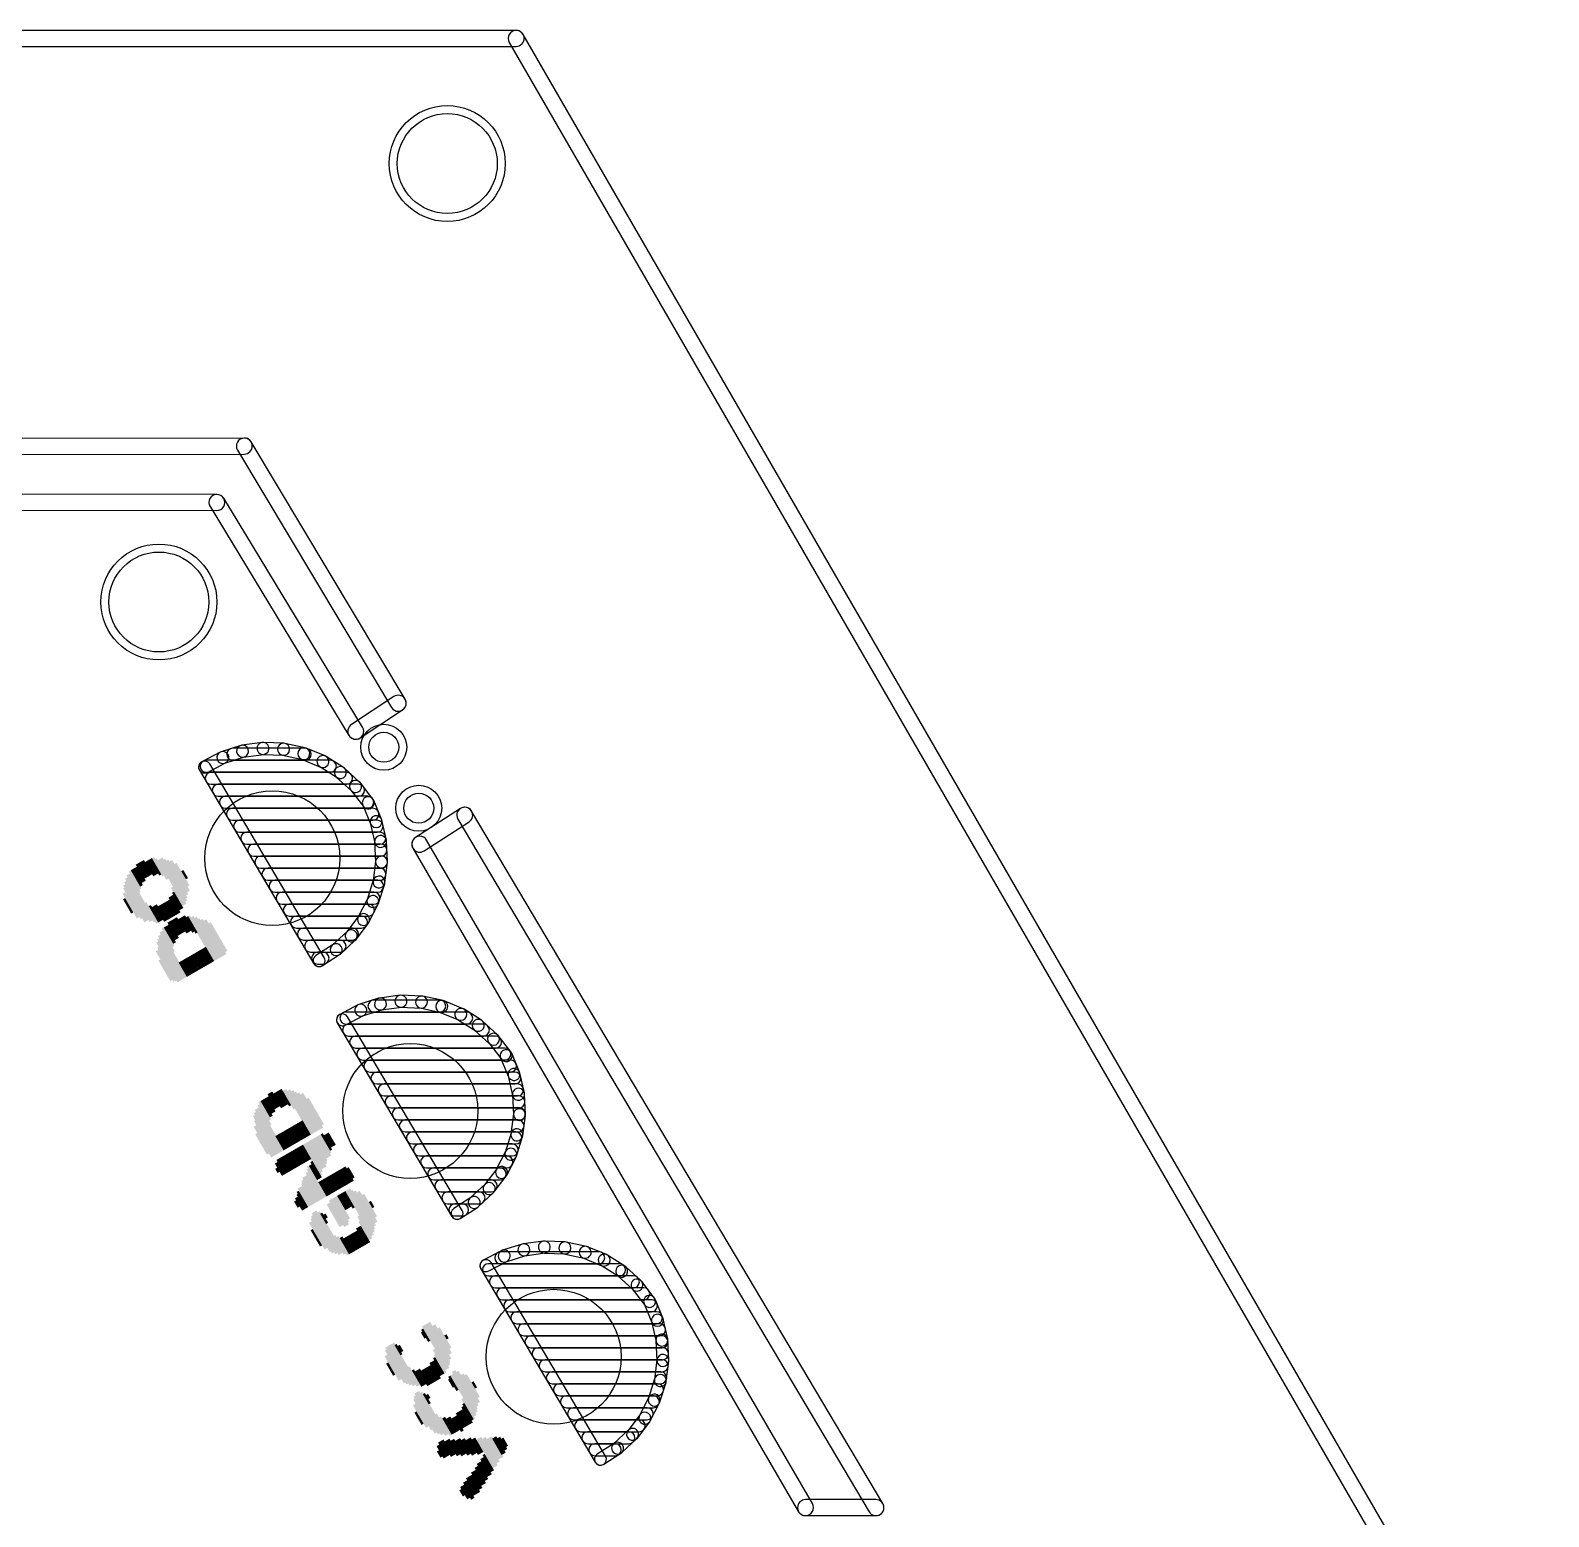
# Model space of a CAD drawing. Extents: x 0.02 to 3.96, y 0.03 to 4.16.
# Drawn here: x 3.201 to 3.96, y 3.417 to 4.16 of the extents above; entities that cross this region are included whole.
import ezdxf

# ---------------------------------------------------------------- set-up
doc = ezdxf.new("R2010")
doc.units = 0
for name, color, linetype in [('17', 82, 'CONTINUOUS'), ('20', 253, 'CONTINUOUS'), ('21', 253, 'CONTINUOUS'), ('29', 253, 'CONTINUOUS')]:
    doc.layers.add(name, color=color, linetype=linetype)

# ---------------------------------------------------------------- blocks, each defined once
blk = doc.blocks.new('ROUNDP')
blk.add_circle((0, 0), 0.5)
blk = doc.blocks.new('RECT')
blk.add_solid([(-0.5, -0.5), (0.5, -0.5), (-0.5, 0.5), (0.5, 0.5)])

msp = doc.modelspace()

# ---------------------------------------------------------------- linework, layer by layer
at = {"layer": '20'}
for points in [[(0.5375, 4.15225), (3.44375, 4.15225, 1), (3.44375, 4.16025), (0.5375, 4.16025, 1)], [(3.440286, 4.15425), (3.952786, 3.26675, 1), (3.959714, 3.27075), (3.447214, 4.15825, 1)], [(2.481502, 3.94775), (3.307752, 3.94825, 1), (3.307748, 3.95625), (2.481498, 3.95575, 1)], [(3.388183, 3.825553), (3.311183, 3.954303, 1), (3.304317, 3.950197), (3.381317, 3.821447, 1)], [(2.530497, 3.9205), (3.293997, 3.92, 1), (3.294003, 3.928), (2.530503, 3.9285, 1)], [(3.290581, 3.921924), (3.360081, 3.807424, 1), (3.366919, 3.811576), (3.297419, 3.926076, 1)], [(3.365701, 3.80616), (3.386951, 3.82016, 1), (3.382549, 3.82684), (3.361299, 3.81284, 1)], [(3.415833, 3.770862), (3.393333, 3.756362, 1), (3.397667, 3.749638), (3.420167, 3.764138, 1)], [(3.627189, 3.423042), (3.421439, 3.769542, 1), (3.414561, 3.765458), (3.620311, 3.418958, 1)], [(3.392042, 3.75099), (3.585042, 3.41899, 1), (3.591958, 3.42301), (3.398958, 3.75501, 1)], [(3.5885, 3.417), (3.62375, 3.417, 1), (3.62375, 3.425), (3.5885, 3.425, 1)]]:
    msp.add_lwpolyline(points, format="xyb", close=True, dxfattribs=at)
for centre, radius in [((3.40928, 4.09359), 0.025), ((3.26502, 3.874193), 0.025), ((3.3775, 3.8015), 0.0075), ((3.395, 3.771), 0.0075)]:
    msp.add_circle(centre, radius, dxfattribs=at)
at = {"layer": '29'}
for points in [[(3.29561, 3.799065), (3.28646, 3.794269, 1), (3.289245, 3.788955), (3.298395, 3.79375, 1)], [(3.305936, 3.8024), (3.296092, 3.799266, 1), (3.297912, 3.793549), (3.307756, 3.796683, 1)], [(3.302005, 3.795), (3.3382, 3.795, 1), (3.3382, 3.801), (3.302005, 3.801, 1)], [(3.316684, 3.803892), (3.306446, 3.802515, 1), (3.307246, 3.796568), (3.317484, 3.797945, 1)], [(3.327528, 3.803494), (3.317207, 3.803916, 1), (3.316962, 3.797921), (3.327283, 3.797499, 1)], [(3.338139, 3.801219), (3.328047, 3.803427, 1), (3.326765, 3.797566), (3.336856, 3.795358, 1)], [(3.348193, 3.797137), (3.338638, 3.801063, 1), (3.336357, 3.795514), (3.345912, 3.791587, 1)], [(3.285271, 3.790084), (3.342585, 3.693213, 1), (3.347749, 3.696269), (3.290434, 3.79314, 1)], [(3.288593, 3.789), (3.350783, 3.789, 1), (3.350783, 3.795), (3.288593, 3.795, 1)], [(3.357385, 3.791371), (3.348657, 3.796897, 1), (3.345448, 3.791827), (3.354176, 3.786301, 1)], [(3.365437, 3.784095), (3.357801, 3.791053, 1), (3.35376, 3.786618), (3.361396, 3.77966, 1)], [(3.291173, 3.783), (3.358893, 3.783, 1), (3.358893, 3.789), (3.291173, 3.789, 1)], [(3.294723, 3.777), (3.364866, 3.777, 1), (3.364866, 3.783), (3.294723, 3.783, 1)], [(3.372103, 3.775533), (3.365791, 3.783711, 1), (3.361041, 3.780045), (3.367353, 3.771867, 1)], [(3.298273, 3.771), (3.369496, 3.771, 1), (3.369496, 3.777), (3.298273, 3.777, 1)], [(3.376432, 3.765457), (3.372495, 3.774859, 1), (3.366961, 3.772541), (3.370897, 3.76314, 1)], [(3.301823, 3.765), (3.372115, 3.765, 1), (3.372115, 3.771), (3.301823, 3.771, 1)], [(3.305373, 3.759), (3.374183, 3.759, 1), (3.374183, 3.765), (3.305373, 3.765, 1)], [(3.378835, 3.755017), (3.376591, 3.764959, 1), (3.370738, 3.763638), (3.372982, 3.753696, 1)], [(3.308922, 3.753), (3.375538, 3.753, 1), (3.375538, 3.759), (3.308922, 3.759, 1)], [(3.312472, 3.747), (3.376116, 3.747, 1), (3.376116, 3.753), (3.312472, 3.753, 1)], [(3.379389, 3.744318), (3.378905, 3.754499, 1), (3.372912, 3.754214), (3.373396, 3.744034, 1)], [(3.316022, 3.741), (3.37637, 3.741, 1), (3.37637, 3.747), (3.316022, 3.747, 1)], [(3.378077, 3.733686), (3.379369, 3.743796, 1), (3.373417, 3.744556), (3.372126, 3.734446, 1)], [(3.319572, 3.735), (3.375604, 3.735, 1), (3.375604, 3.741), (3.319572, 3.741, 1)], [(3.374939, 3.723443), (3.377966, 3.733175, 1), (3.372237, 3.734957), (3.369209, 3.725225, 1)], [(3.323122, 3.729), (3.374459, 3.729, 1), (3.374459, 3.735), (3.323122, 3.735, 1)], [(3.326672, 3.723), (3.372592, 3.723, 1), (3.372592, 3.729), (3.326672, 3.729, 1)], [(3.330222, 3.717), (3.369839, 3.717, 1), (3.369839, 3.723), (3.330222, 3.723, 1)], [(3.370069, 3.7139), (3.37474, 3.722959, 1), (3.369408, 3.725709), (3.364736, 3.71665, 1)], [(3.333772, 3.711), (3.366432, 3.711, 1), (3.366432, 3.717), (3.333772, 3.717, 1)], [(3.363616, 3.705348), (3.36979, 3.713458, 1), (3.365016, 3.717092), (3.358842, 3.708982, 1)], [(3.337322, 3.705), (3.361865, 3.705, 1), (3.361865, 3.711), (3.337322, 3.711, 1)], [(3.355777, 3.698046), (3.363265, 3.704961, 1), (3.359194, 3.709369), (3.351706, 3.702454, 1)], [(3.340872, 3.699), (3.355636, 3.699, 1), (3.355636, 3.705), (3.340872, 3.705, 1)], [(3.344422, 3.693), (3.347126, 3.693, 1), (3.347126, 3.699), (3.344422, 3.699, 1)], [(3.346788, 3.692217), (3.355363, 3.697726, 1), (3.35212, 3.702774), (3.343545, 3.697265, 1)], [(3.385684, 3.677392), (3.375446, 3.676015, 1), (3.376246, 3.670068), (3.386484, 3.671445, 1)], [(3.396528, 3.676994), (3.386207, 3.677416, 1), (3.385962, 3.671421), (3.396283, 3.670999, 1)], [(3.407139, 3.674719), (3.397047, 3.676927, 1), (3.395765, 3.671066), (3.405856, 3.668858, 1)], [(3.36461, 3.672565), (3.35546, 3.667769, 1), (3.358245, 3.662455), (3.367395, 3.66725, 1)], [(3.358547, 3.663), (3.418993, 3.663, 1), (3.418993, 3.669), (3.358547, 3.669, 1)], [(3.374936, 3.6759), (3.365092, 3.672766, 1), (3.366912, 3.667049), (3.376756, 3.670183, 1)], [(3.372575, 3.669), (3.405531, 3.669, 1), (3.405531, 3.675), (3.372575, 3.675, 1)], [(3.417193, 3.670637), (3.407638, 3.674563, 1), (3.405357, 3.669014), (3.414912, 3.665087, 1)], [(3.426385, 3.664871), (3.417657, 3.670397, 1), (3.414448, 3.665327), (3.423176, 3.659801, 1)], [(3.354271, 3.663584), (3.411585, 3.566713, 1), (3.416749, 3.569769), (3.359434, 3.66664, 1)], [(3.359877, 3.657), (3.427344, 3.657, 1), (3.427344, 3.663), (3.359877, 3.663, 1)], [(3.434437, 3.657595), (3.426801, 3.664553, 1), (3.42276, 3.660118), (3.430396, 3.65316, 1)], [(3.363427, 3.651), (3.43348, 3.651, 1), (3.43348, 3.657), (3.363427, 3.657, 1)], [(3.441103, 3.649033), (3.434791, 3.657211, 1), (3.430041, 3.653545), (3.436353, 3.645367, 1)], [(3.366977, 3.645), (3.43811, 3.645, 1), (3.43811, 3.651), (3.366977, 3.651, 1)], [(3.445432, 3.638957), (3.441495, 3.648359, 1), (3.435961, 3.646041), (3.439897, 3.63664, 1)], [(3.370527, 3.639), (3.440905, 3.639, 1), (3.440905, 3.645), (3.370527, 3.645, 1)], [(3.374077, 3.633), (3.443071, 3.633, 1), (3.443071, 3.639), (3.374077, 3.639, 1)], [(3.447835, 3.628517), (3.445591, 3.638459, 1), (3.439738, 3.637138), (3.441982, 3.627196, 1)], [(3.377627, 3.627), (3.444425, 3.627, 1), (3.444425, 3.633), (3.377627, 3.633, 1)], [(3.448389, 3.617818), (3.447905, 3.627999, 1), (3.441912, 3.627714), (3.442396, 3.617534, 1)], [(3.381177, 3.621), (3.445092, 3.621, 1), (3.445092, 3.627), (3.381177, 3.627, 1)], [(3.384726, 3.615), (3.445377, 3.615, 1), (3.445377, 3.621), (3.384726, 3.621, 1)], [(3.447077, 3.607186), (3.448369, 3.617296, 1), (3.442417, 3.618056), (3.441126, 3.607946, 1)], [(3.388276, 3.609), (3.444668, 3.609, 1), (3.444668, 3.615), (3.388276, 3.615, 1)], [(3.391826, 3.603), (3.443614, 3.603, 1), (3.443614, 3.609), (3.391826, 3.609, 1)], [(3.443939, 3.596943), (3.446966, 3.606675, 1), (3.441237, 3.608457), (3.438209, 3.598725, 1)], [(3.395376, 3.597), (3.441748, 3.597, 1), (3.441748, 3.603), (3.395376, 3.603, 1)], [(3.439069, 3.5874), (3.44374, 3.596459, 1), (3.438408, 3.599209), (3.433736, 3.59015, 1)], [(3.398926, 3.591), (3.439097, 3.591, 1), (3.439097, 3.597), (3.398926, 3.597, 1)], [(3.402476, 3.585), (3.435813, 3.585, 1), (3.435813, 3.591), (3.402476, 3.591, 1)], [(3.432616, 3.578848), (3.43879, 3.586958, 1), (3.434016, 3.590592), (3.427842, 3.582482, 1)], [(3.406026, 3.579), (3.431245, 3.579, 1), (3.431245, 3.585), (3.406026, 3.585, 1)], [(3.409576, 3.573), (3.425178, 3.573, 1), (3.425178, 3.579), (3.409576, 3.579, 1)], [(3.424777, 3.571546), (3.432265, 3.578461, 1), (3.428194, 3.582869), (3.420706, 3.575954, 1)], [(3.413126, 3.567), (3.416905, 3.567, 1), (3.416905, 3.573), (3.413126, 3.573, 1)], [(3.415788, 3.565717), (3.424363, 3.571226, 1), (3.42112, 3.576274), (3.412545, 3.570765, 1)], [(3.43636, 3.549565), (3.42721, 3.544769, 1), (3.429995, 3.539455), (3.439145, 3.54425, 1)], [(3.436021, 3.543), (3.485033, 3.543, 1), (3.485033, 3.549), (3.436021, 3.549, 1)], [(3.446686, 3.5529), (3.436842, 3.549766, 1), (3.438662, 3.544049), (3.448506, 3.547183, 1)], [(3.457434, 3.554392), (3.447196, 3.553015, 1), (3.447996, 3.547068), (3.458234, 3.548445, 1)], [(3.468278, 3.553994), (3.457957, 3.554416, 1), (3.457712, 3.548421), (3.468033, 3.547999, 1)], [(3.478889, 3.551719), (3.468797, 3.553927, 1), (3.467515, 3.548066), (3.477606, 3.545858, 1)], [(3.488943, 3.547637), (3.479388, 3.551563, 1), (3.477107, 3.546014), (3.486662, 3.542087, 1)], [(3.498135, 3.541871), (3.489407, 3.547397, 1), (3.486198, 3.542327), (3.494926, 3.536801, 1)], [(3.426021, 3.540584), (3.483335, 3.443713, 1), (3.488499, 3.446769), (3.431184, 3.54364, 1)], [(3.429852, 3.537), (3.495482, 3.537, 1), (3.495482, 3.543), (3.429852, 3.543, 1)], [(3.506187, 3.534595), (3.498551, 3.541553, 1), (3.49451, 3.537118), (3.502146, 3.53016, 1)], [(3.433402, 3.531), (3.502386, 3.531, 1), (3.502386, 3.537), (3.433402, 3.537, 1)], [(3.512853, 3.526033), (3.506541, 3.534211, 1), (3.501791, 3.530545), (3.508103, 3.522367, 1)], [(3.436952, 3.525), (3.507545, 3.525, 1), (3.507545, 3.531), (3.436952, 3.531, 1)], [(3.440502, 3.519), (3.511399, 3.519, 1), (3.511399, 3.525), (3.440502, 3.525, 1)], [(3.517182, 3.515957), (3.513245, 3.525359, 1), (3.507711, 3.523041), (3.511647, 3.51364, 1)], [(3.444052, 3.513), (3.513912, 3.513, 1), (3.513912, 3.519), (3.444052, 3.519, 1)], [(3.519585, 3.505517), (3.517341, 3.515459, 1), (3.511488, 3.514138), (3.513732, 3.504196, 1)], [(3.447602, 3.507), (3.515498, 3.507, 1), (3.515498, 3.513), (3.447602, 3.513, 1)], [(3.451152, 3.501), (3.5167, 3.501, 1), (3.5167, 3.507), (3.451152, 3.507, 1)], [(3.520139, 3.494818), (3.519655, 3.504999, 1), (3.513662, 3.504714), (3.514146, 3.494534, 1)], [(3.454702, 3.495), (3.516985, 3.495, 1), (3.516985, 3.501), (3.454702, 3.501, 1)], [(3.458251, 3.489), (3.516801, 3.489, 1), (3.516801, 3.495), (3.458251, 3.495, 1)], [(3.518827, 3.484186), (3.520119, 3.494296, 1), (3.514167, 3.495056), (3.512876, 3.484946, 1)], [(3.461801, 3.483), (3.516034, 3.483, 1), (3.516034, 3.489), (3.461801, 3.489, 1)], [(3.515689, 3.473943), (3.518716, 3.483675, 1), (3.512987, 3.485457), (3.509959, 3.475725, 1)], [(3.465351, 3.477), (3.514431, 3.477, 1), (3.514431, 3.483), (3.465351, 3.483, 1)], [(3.468901, 3.471), (3.512394, 3.471, 1), (3.512394, 3.477), (3.468901, 3.477, 1)], [(3.510819, 3.4644), (3.51549, 3.473459, 1), (3.510158, 3.476209), (3.505486, 3.46715, 1)], [(3.472451, 3.465), (3.5093, 3.465, 1), (3.5093, 3.471), (3.472451, 3.471, 1)], [(3.476001, 3.459), (3.505279, 3.459, 1), (3.505279, 3.465), (3.476001, 3.465, 1)], [(3.504366, 3.455848), (3.51054, 3.463958, 1), (3.505766, 3.467592), (3.499592, 3.459482, 1)], [(3.479551, 3.453), (3.500176, 3.453, 1), (3.500176, 3.459), (3.479551, 3.459, 1)], [(3.496527, 3.448546), (3.504015, 3.455461, 1), (3.499944, 3.459869), (3.492456, 3.452954, 1)], [(3.483101, 3.447), (3.493324, 3.447, 1), (3.493324, 3.453), (3.483101, 3.453, 1)], [(3.487538, 3.442717), (3.496113, 3.448226, 1), (3.49287, 3.453274), (3.484295, 3.447765, 1)]]:
    msp.add_lwpolyline(points, format="xyb", close=True, dxfattribs=at)
for centre, radius in [((3.40928, 4.09359), 0.029), ((3.26502, 3.874193), 0.029), ((3.3775, 3.8015), 0.0115), ((3.395, 3.771), 0.0115)]:
    msp.add_circle(centre, radius, dxfattribs=at)

# ---------------------------------------------------------------- block references
at = {"layer": '17', "xscale": 0.0675, "yscale": 0.0675, "rotation": 300}
for p in [(3.32175, 3.746), (3.32175, 3.746), (3.39075, 3.6195), (3.39075, 3.6195), (3.4625, 3.4965), (3.4625, 3.4965)]:
    msp.add_blockref('ROUNDP', p, dxfattribs=at)
at = {"layer": '21', "rotation": 120}
for p, xscale, yscale in [((3.258378, 3.740847), 0.008268, 0.001181), ((3.25906, 3.74124), 0.008268, 0.001181), ((3.260674, 3.740808), 0.008268, 0.001181), ((3.261867, 3.741497), 0.008268, 0.001575), ((3.263356, 3.741674), 0.009449, 0.001181), ((3.264674, 3.741754), 0.01063, 0.001181), ((3.266242, 3.740613), 0.011811, 0.001181), ((3.271569, 3.734142), 0.025984, 0.001575), ((3.272467, 3.735342), 0.024803, 0.001181), ((3.273149, 3.735736), 0.022441, 0.001181), ((3.274172, 3.736327), 0.020079, 0.001181), ((3.275365, 3.737016), 0.017717, 0.001575), ((3.256101, 3.725894), 0.027165, 0.001181), ((3.252649, 3.733447), 0.01063, 0.001181), ((3.253081, 3.735061), 0.01063, 0.001181), ((3.253979, 3.736261), 0.009449, 0.001575), ((3.254877, 3.737461), 0.008268, 0.001181), ((3.2559, 3.738052), 0.008268, 0.001181), ((3.255992, 3.739469), 0.008268, 0.001181), ((3.257185, 3.740158), 0.008268, 0.001575), ((3.276558, 3.737705), 0.012992, 0.001181), ((3.277876, 3.737784), 0.004724, 0.001181), ((3.252009, 3.723531), 0.017717, 0.001181), ((3.252987, 3.723414), 0.02126, 0.001181), ((3.253714, 3.724516), 0.022441, 0.001181), ((3.254908, 3.725205), 0.024803, 0.001575), ((3.274214, 3.726804), 0.01063, 0.001181), ((3.251111, 3.722331), 0.014173, 0.001575), ((3.249623, 3.722153), 0.008268, 0.001181), ((3.261212, 3.718616), 0.011811, 0.001181), ((3.262825, 3.718183), 0.009449, 0.001181), ((3.264314, 3.718361), 0.008268, 0.001575), ((3.265803, 3.718539), 0.009449, 0.001181), ((3.267121, 3.718618), 0.008268, 0.001181), ((3.267803, 3.719011), 0.008268, 0.001181), ((3.268996, 3.7197), 0.008268, 0.001575), ((3.270189, 3.720389), 0.008268, 0.001181), ((3.270871, 3.720783), 0.008268, 0.001181), ((3.271894, 3.721374), 0.008268, 0.001181), ((3.272792, 3.722574), 0.009449, 0.001575), ((3.27369, 3.723774), 0.008268, 0.001181), ((3.274418, 3.724876), 0.009449, 0.001181), ((3.27214, 3.709923), 0.009449, 0.001181), ((3.272527, 3.710828), 0.008268, 0.001181), ((3.27372, 3.711517), 0.008268, 0.001575), ((3.274914, 3.712206), 0.008268, 0.001181), ((3.275596, 3.7126), 0.008268, 0.001181), ((3.277209, 3.712168), 0.008268, 0.001181), ((3.278402, 3.712857), 0.008268, 0.001575), ((3.279891, 3.713034), 0.009449, 0.001181), ((3.281504, 3.712602), 0.009449, 0.001181), ((3.28632, 3.705836), 0.025984, 0.001181), ((3.287809, 3.706013), 0.024803, 0.001575), ((3.289297, 3.706191), 0.023622, 0.001181), ((3.290275, 3.706073), 0.022441, 0.001181), ((3.291593, 3.706152), 0.02126, 0.001181), ((3.293081, 3.70633), 0.020079, 0.001575), ((3.271443, 3.696564), 0.024803, 0.001575), ((3.272341, 3.697765), 0.025984, 0.001181), ((3.26948, 3.704296), 0.011811, 0.001181), ((3.269617, 3.706421), 0.01063, 0.001181), ((3.270515, 3.707621), 0.009449, 0.001575), ((3.271413, 3.708821), 0.008268, 0.001181), ((3.29457, 3.706507), 0.016535, 0.001181), ((3.268533, 3.692156), 0.017717, 0.001575), ((3.269817, 3.694262), 0.022441, 0.001181), ((3.270545, 3.695364), 0.023622, 0.001181), ((3.269726, 3.692845), 0.020079, 0.001181), ((3.285635, 3.695211), 0.008268, 0.001181), ((3.286658, 3.695802), 0.008268, 0.001181), ((3.287851, 3.696491), 0.008268, 0.001575), ((3.289045, 3.69718), 0.008268, 0.001181), ((3.290067, 3.69777), 0.008268, 0.001181), ((3.268225, 3.689933), 0.011811, 0.001181), ((3.277452, 3.690487), 0.008268, 0.001181), ((3.278475, 3.691078), 0.008268, 0.001181), ((3.279668, 3.691766), 0.008268, 0.001575), ((3.280862, 3.692455), 0.008268, 0.001181), ((3.281884, 3.693046), 0.008268, 0.001181), ((3.282566, 3.69344), 0.008268, 0.001181), ((3.28376, 3.694129), 0.008268, 0.001575), ((3.284953, 3.694818), 0.008268, 0.001181), ((3.317999, 3.619587), 0.01063, 0.001181), ((3.318897, 3.620787), 0.009449, 0.001575), ((3.319795, 3.621987), 0.008268, 0.001181), ((3.320818, 3.622578), 0.008268, 0.001181), ((3.321204, 3.623483), 0.007087, 0.001181), ((3.322102, 3.624684), 0.008268, 0.001575), ((3.323296, 3.625373), 0.008268, 0.001181), ((3.324568, 3.624743), 0.008268, 0.001181), ((3.325591, 3.625334), 0.008268, 0.001181), ((3.326784, 3.626023), 0.008268, 0.001575), ((3.328273, 3.6262), 0.009449, 0.001181), ((3.330182, 3.625257), 0.01063, 0.001181), ((3.334702, 3.619002), 0.025984, 0.001181), ((3.336191, 3.619179), 0.024803, 0.001575), ((3.337679, 3.619357), 0.023622, 0.001181), ((3.338656, 3.619239), 0.022441, 0.001181), ((3.339975, 3.619318), 0.02126, 0.001181), ((3.341463, 3.619496), 0.020079, 0.001575), ((3.343247, 3.619162), 0.015354, 0.001181), ((3.318199, 3.607428), 0.022441, 0.001181), ((3.318927, 3.60853), 0.023622, 0.001181), ((3.319825, 3.60973), 0.024803, 0.001575), ((3.321018, 3.610419), 0.024803, 0.001181), ((3.317862, 3.617462), 0.011811, 0.001181), ((3.317505, 3.6043), 0.017717, 0.001575), ((3.318108, 3.606011), 0.020079, 0.001181), ((3.316607, 3.603099), 0.011811, 0.001181), ((3.326857, 3.604244), 0.008268, 0.001181), ((3.32805, 3.604933), 0.008268, 0.001575), ((3.329244, 3.605622), 0.008268, 0.001181), ((3.330266, 3.606212), 0.008268, 0.001181), ((3.330948, 3.606606), 0.008268, 0.001181), ((3.332142, 3.607295), 0.008268, 0.001575), ((3.333335, 3.607984), 0.008268, 0.001181), ((3.334017, 3.608377), 0.008268, 0.001181), ((3.33504, 3.608968), 0.008268, 0.001181), ((3.336233, 3.609657), 0.008268, 0.001575), ((3.337426, 3.610346), 0.008268, 0.001181), ((3.338449, 3.610937), 0.008268, 0.001181), ((3.348833, 3.603975), 0.009449, 0.001181), ((3.350026, 3.604664), 0.007087, 0.001575), ((3.35122, 3.605353), 0.007087, 0.001181), ((3.325834, 3.603653), 0.008268, 0.001181), ((3.334559, 3.596416), 0.008268, 0.001181), ((3.335581, 3.597006), 0.008268, 0.001181), ((3.336263, 3.5974), 0.008268, 0.001181), ((3.337457, 3.598089), 0.008268, 0.001575), ((3.33865, 3.598778), 0.008268, 0.001181), ((3.341694, 3.59508), 0.017717, 0.001181), ((3.342422, 3.596182), 0.016535, 0.001181), ((3.34332, 3.597383), 0.015354, 0.001575), ((3.344513, 3.598072), 0.015354, 0.001181), ((3.345241, 3.599174), 0.014173, 0.001181), ((3.345627, 3.600079), 0.012992, 0.001181), ((3.346525, 3.601279), 0.011811, 0.001575), ((3.347719, 3.601968), 0.011811, 0.001181), ((3.348105, 3.602873), 0.01063, 0.001181), ((3.325477, 3.590491), 0.007087, 0.001575), ((3.326376, 3.591691), 0.008268, 0.001181), ((3.327057, 3.592085), 0.008268, 0.001181), ((3.32808, 3.592676), 0.008268, 0.001181), ((3.329274, 3.593365), 0.008268, 0.001575), ((3.330467, 3.594054), 0.008268, 0.001181), ((3.331149, 3.594447), 0.008268, 0.001181), ((3.332172, 3.595038), 0.008268, 0.001181), ((3.333365, 3.595727), 0.008268, 0.001575), ((3.342772, 3.588883), 0.008268, 0.001575), ((3.34367, 3.590084), 0.009449, 0.001181), ((3.324284, 3.589802), 0.002362, 0.001181), ((3.340735, 3.580206), 0.014173, 0.001181), ((3.341928, 3.580895), 0.014173, 0.001575), ((3.342826, 3.582096), 0.015354, 0.001181), ((3.343554, 3.583198), 0.016535, 0.001181), ((3.34394, 3.584103), 0.017717, 0.001181), ((3.348689, 3.581389), 0.008268, 0.001181), ((3.349371, 3.581783), 0.008268, 0.001181), ((3.350394, 3.582374), 0.008268, 0.001181), ((3.351587, 3.583063), 0.008268, 0.001575), ((3.352781, 3.583751), 0.008268, 0.001181), ((3.353804, 3.584342), 0.008268, 0.001181), ((3.354486, 3.584736), 0.008268, 0.001181), ((3.355679, 3.585425), 0.008268, 0.001575), ((3.356872, 3.586114), 0.008268, 0.001181), ((3.357554, 3.586507), 0.008268, 0.001181), ((3.358577, 3.587098), 0.008268, 0.001181), ((3.35977, 3.587787), 0.008268, 0.001575), ((3.360964, 3.588476), 0.005906, 0.001181), ((3.336415, 3.574303), 0.008268, 0.001181), ((3.336802, 3.575208), 0.009449, 0.001181), ((3.337529, 3.57631), 0.01063, 0.001181), ((3.338723, 3.576999), 0.01063, 0.001575), ((3.339621, 3.578199), 0.011811, 0.001181), ((3.340007, 3.579104), 0.012992, 0.001181), ((3.347496, 3.5807), 0.008268, 0.001575), ((3.356902, 3.573857), 0.008268, 0.001575), ((3.358096, 3.574546), 0.008268, 0.001181), ((3.359119, 3.575136), 0.008268, 0.001181), ((3.360096, 3.575019), 0.009449, 0.001181), ((3.365423, 3.568547), 0.025984, 0.001575), ((3.366321, 3.569748), 0.024803, 0.001181), ((3.367003, 3.570142), 0.022441, 0.001181), ((3.368026, 3.570732), 0.020079, 0.001181), ((3.369219, 3.571421), 0.017717, 0.001575), ((3.370413, 3.57211), 0.012992, 0.001181), ((3.334028, 3.572925), 0.003543, 0.001181), ((3.335517, 3.573102), 0.007087, 0.001575), ((3.352707, 3.567343), 0.012992, 0.001181), ((3.353389, 3.567737), 0.012992, 0.001181), ((3.354583, 3.568426), 0.015354, 0.001575), ((3.355776, 3.569115), 0.015354, 0.001181), ((3.356163, 3.57002), 0.014173, 0.001181), ((3.35689, 3.571122), 0.012992, 0.001181), ((3.371435, 3.572701), 0.003543, 0.001181), ((3.34467, 3.557248), 0.015354, 0.001575), ((3.346159, 3.557425), 0.018898, 0.001181), ((3.346841, 3.557819), 0.02126, 0.001181), ((3.347864, 3.55841), 0.023622, 0.001181), ((3.349352, 3.558587), 0.024803, 0.001575), ((3.350841, 3.558765), 0.023622, 0.001181), ((3.347684, 3.565807), 0.005906, 0.001181), ((3.348412, 3.566909), 0.002362, 0.001181), ((3.368068, 3.56121), 0.012992, 0.001181), ((3.367977, 3.559793), 0.01063, 0.001181), ((3.343772, 3.556047), 0.009449, 0.001181), ((3.355362, 3.55251), 0.01063, 0.001181), ((3.356975, 3.552078), 0.01063, 0.001181), ((3.358464, 3.552255), 0.009449, 0.001575), ((3.359952, 3.552433), 0.008268, 0.001181), ((3.360975, 3.553023), 0.008268, 0.001181), ((3.361657, 3.553417), 0.008268, 0.001181), ((3.36285, 3.554106), 0.008268, 0.001575), ((3.364044, 3.554795), 0.008268, 0.001181), ((3.364726, 3.555188), 0.008268, 0.001181), ((3.365748, 3.555779), 0.008268, 0.001181), ((3.366647, 3.556979), 0.009449, 0.001575), ((3.36784, 3.557668), 0.009449, 0.001181), ((3.397479, 3.507371), 0.003543, 0.001181), ((3.398456, 3.507253), 0.007087, 0.001181), ((3.403488, 3.501294), 0.024803, 0.001575), ((3.404386, 3.502494), 0.023622, 0.001181), ((3.404773, 3.503399), 0.022441, 0.001181), ((3.4055, 3.504501), 0.02126, 0.001181), ((3.406694, 3.50519), 0.016535, 0.001575), ((3.407887, 3.505879), 0.011811, 0.001181), ((3.38402, 3.4921), 0.02126, 0.001181), ((3.385338, 3.492179), 0.022441, 0.001181), ((3.386827, 3.492356), 0.023622, 0.001575), ((3.388315, 3.492534), 0.024803, 0.001181), ((3.384864, 3.500087), 0.005906, 0.001181), ((3.385886, 3.500678), 0.003543, 0.001181), ((3.40891, 3.50647), 0.002362, 0.001181), ((3.382145, 3.491017), 0.014173, 0.001575), ((3.383338, 3.491706), 0.018898, 0.001181), ((3.403223, 3.489548), 0.009449, 0.001181), ((3.404121, 3.490749), 0.008268, 0.001575), ((3.405543, 3.494979), 0.011811, 0.001181), ((3.405019, 3.491949), 0.009449, 0.001181), ((3.405747, 3.493051), 0.01063, 0.001181), ((3.380952, 3.490328), 0.007087, 0.001181), ((3.392541, 3.48679), 0.01063, 0.001181), ((3.394449, 3.485847), 0.009449, 0.001181), ((3.395938, 3.486024), 0.008268, 0.001575), ((3.397427, 3.486202), 0.009449, 0.001181), ((3.398745, 3.486281), 0.008268, 0.001181), ((3.399427, 3.486674), 0.008268, 0.001181), ((3.40062, 3.487363), 0.008268, 0.001575), ((3.401813, 3.488052), 0.008268, 0.001181), ((3.402495, 3.488446), 0.008268, 0.001181), ((3.412334, 3.483216), 0.008268, 0.001181), ((3.417366, 3.477256), 0.023622, 0.001575), ((3.417969, 3.478968), 0.023622, 0.001181), ((3.418355, 3.479873), 0.022441, 0.001181), ((3.419378, 3.480464), 0.020079, 0.001181), ((3.420867, 3.480641), 0.016535, 0.001575), ((3.421765, 3.481842), 0.012992, 0.001181), ((3.400705, 3.468319), 0.024803, 0.001575), ((3.402489, 3.467985), 0.024803, 0.001181), ((3.411357, 3.483334), 0.004724, 0.001181), ((3.422788, 3.482432), 0.003543, 0.001181), ((3.396023, 3.46698), 0.012992, 0.001575), ((3.397216, 3.467669), 0.017717, 0.001181), ((3.398193, 3.467551), 0.02126, 0.001181), ((3.399216, 3.468141), 0.023622, 0.001181), ((3.399037, 3.475539), 0.005906, 0.001181), ((3.399764, 3.476641), 0.002362, 0.001181), ((3.419716, 3.47043), 0.011811, 0.001181), ((3.419192, 3.4674), 0.009449, 0.001181), ((3.419625, 3.469014), 0.009449, 0.001181), ((3.395125, 3.465779), 0.007087, 0.001181), ((3.406419, 3.462753), 0.011811, 0.001181), ((3.408327, 3.461809), 0.01063, 0.001181), ((3.409816, 3.461987), 0.009449, 0.001575), ((3.411305, 3.462164), 0.008268, 0.001181), ((3.412327, 3.462755), 0.008268, 0.001181), ((3.413305, 3.462637), 0.007087, 0.001181), ((3.414793, 3.462815), 0.008268, 0.001575), ((3.415691, 3.464015), 0.007087, 0.001181), ((3.416078, 3.46492), 0.008268, 0.001181), ((3.417101, 3.465511), 0.008268, 0.001181), ((3.418294, 3.4662), 0.008268, 0.001575), ((3.422778, 3.451741), 0.009449, 0.001181), ((3.424778, 3.452213), 0.008268, 0.001181), ((3.429822, 3.448989), 0.016535, 0.001181), ((3.430845, 3.449579), 0.014173, 0.001181), ((3.431527, 3.449973), 0.014173, 0.001181), ((3.43272, 3.450662), 0.011811, 0.001575), ((3.433914, 3.451351), 0.011811, 0.001181), ((3.434595, 3.451744), 0.009449, 0.001181), ((3.435618, 3.452335), 0.009449, 0.001181), ((3.436812, 3.453024), 0.007087, 0.001575), ((3.438005, 3.453713), 0.004724, 0.001181), ((3.406357, 3.449079), 0.007087, 0.001575), ((3.405459, 3.447879), 0.003543, 0.001181), ((3.407256, 3.45028), 0.008268, 0.001181), ((3.407937, 3.450673), 0.008268, 0.001181), ((3.409256, 3.450753), 0.009449, 0.001181), ((3.410744, 3.45093), 0.008268, 0.001575), ((3.412233, 3.451108), 0.009449, 0.001181), ((3.41321, 3.45099), 0.008268, 0.001181), ((3.414528, 3.451069), 0.009449, 0.001181), ((3.416017, 3.451247), 0.008268, 0.001575), ((3.417505, 3.451424), 0.009449, 0.001181), ((3.418823, 3.451503), 0.008268, 0.001181), ((3.419801, 3.451386), 0.009449, 0.001181), ((3.421289, 3.451563), 0.008268, 0.001575), ((3.423755, 3.451623), 0.008268, 0.001181), ((3.428629, 3.4483), 0.016535, 0.001575), ((3.425773, 3.437104), 0.009449, 0.001181), ((3.426501, 3.438206), 0.008268, 0.001181), ((3.426887, 3.439111), 0.009449, 0.001181), ((3.427785, 3.440312), 0.008268, 0.001575), ((3.428683, 3.441512), 0.009449, 0.001181), ((3.42907, 3.442417), 0.008268, 0.001181), ((3.429798, 3.443519), 0.009449, 0.001181), ((3.420044, 3.429705), 0.009449, 0.001181), ((3.420771, 3.430807), 0.008268, 0.001181), ((3.421669, 3.432007), 0.009449, 0.001575), ((3.422863, 3.432696), 0.009449, 0.001181), ((3.423249, 3.433601), 0.008268, 0.001181), ((3.423977, 3.434703), 0.009449, 0.001181), ((3.424875, 3.435904), 0.008268, 0.001575), ((3.41668, 3.428445), 0.003543, 0.001181), ((3.418168, 3.428622), 0.007087, 0.001575), ((3.419657, 3.4288), 0.008268, 0.001181)]:
    msp.add_blockref('RECT', p, dxfattribs=dict(at, xscale=xscale, yscale=yscale))

doc.saveas('drawing.dxf')
